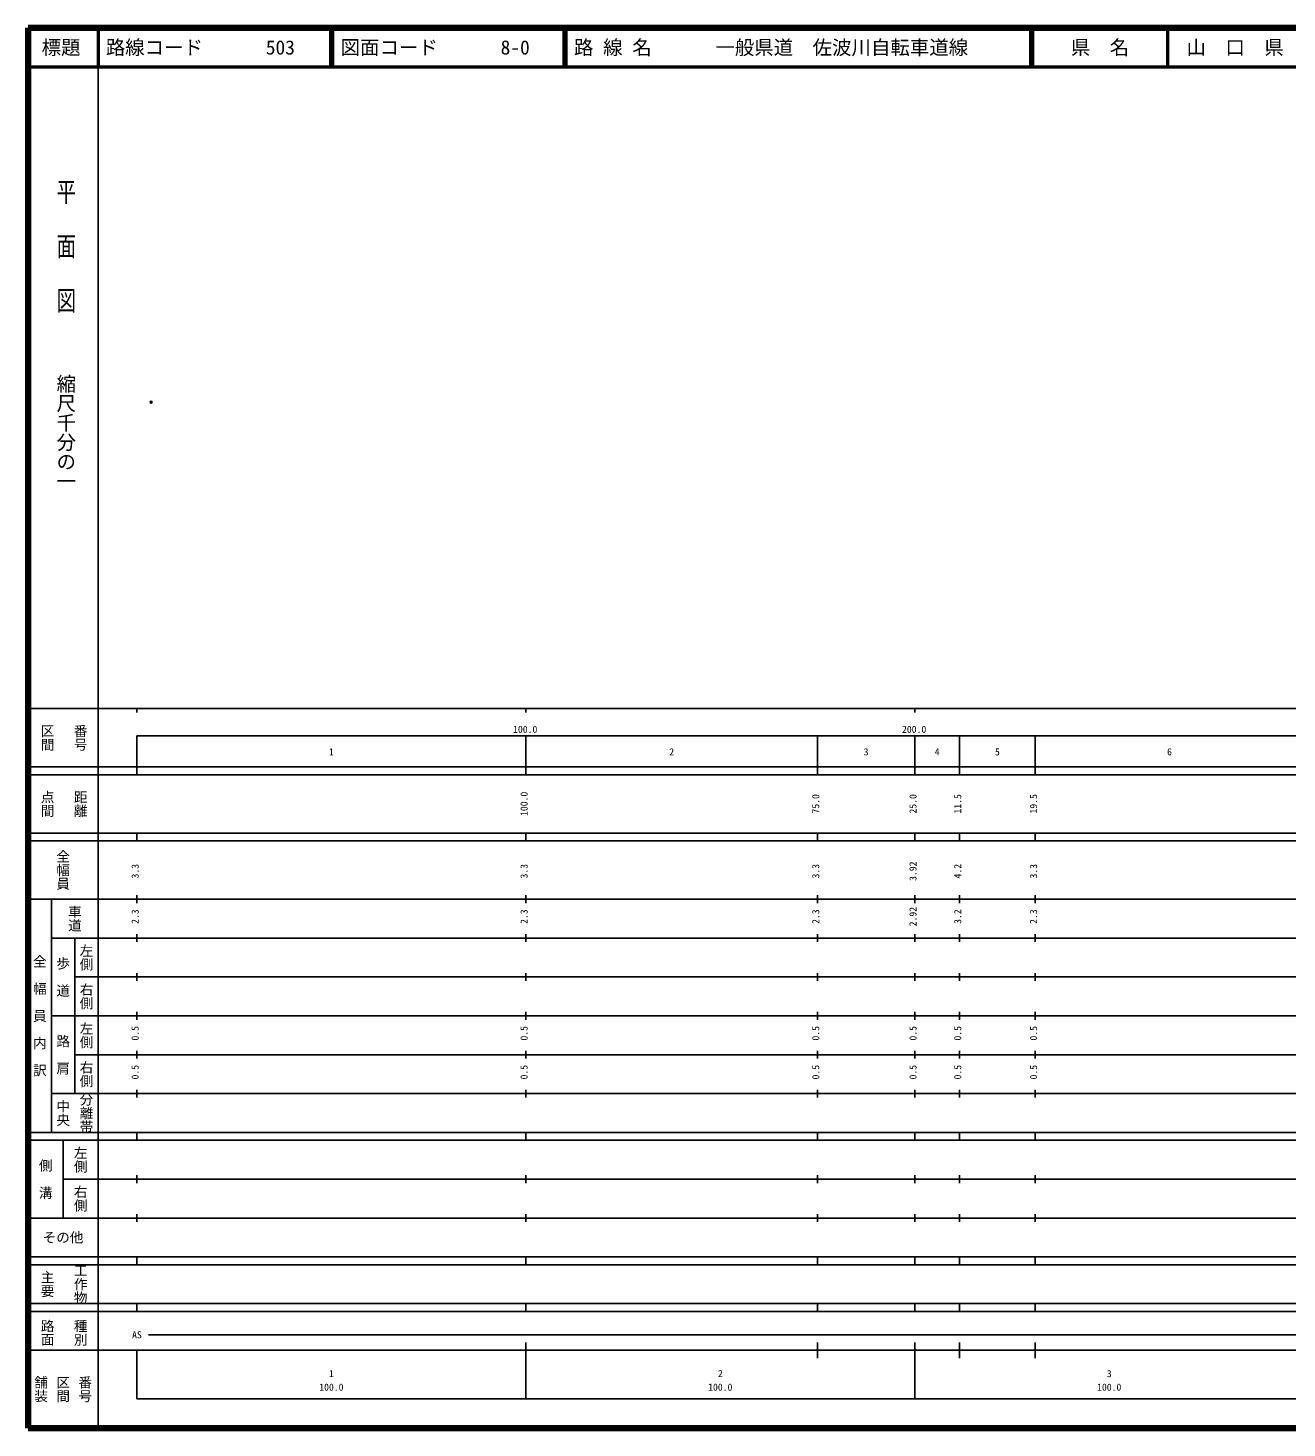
# Model space of a CAD drawing. Units: millimetres on the paper. Extents: x 40 to 680, y 20 to 380.
# Drawn here: x 40 to 363.7, y 20 to 380 of the extents above; entities that cross this region are included whole.
import ezdxf
from ezdxf.enums import TextEntityAlignment as Align

# ---------------------------------------------------------------- set-up
doc = ezdxf.new("R2010")
doc.units = ezdxf.units.MM
doc.header["$PDMODE"] = 32
doc.header["$PDSIZE"] = 0.5
doc.layers.add('M-OTRS', color=6, linetype='Continuous')
doc.layers.add('M-TTL-TXT', color=7, linetype='Continuous')
for name, color, linetype, lineweight in [('M-TTL', 2, 'Continuous', 140), ('M-TTL-BAND', 7, 'Continuous', 25), ('M-TTL-LINE', 7, 'Continuous', 50)]:
    doc.layers.add(name, color=color, linetype=linetype, lineweight=lineweight)
doc.styles.add('@ＭＳ ゴシック', font='')
doc.styles.add('ＭＳ ゴシック', font='')
doc.styles.get('@ＭＳ ゴシック').set_extended_font_data('@MS Gothic')
doc.styles.get('ＭＳ ゴシック').set_extended_font_data('MS Gothic')

msp = doc.modelspace()

# ---------------------------------------------------------------- linework, layer by layer
at = {"layer": 'M-OTRS'}
msp.add_point((71.643, 283.818), dxfattribs=at)
at = {"layer": 'M-TTL'}
for p, q in [((40, 380), (40, 20)), ((680, 380), (40, 380)), ((40, 20), (680, 20))]:
    msp.add_line(p, q, dxfattribs=at)
at = {"layer": 'M-TTL-BAND'}
for p, q in [((58, 370), (58, 20)), ((40, 205), (579, 205)), ((68, 205), (68, 204)), ((168, 205), (168, 204)), ((268, 205), (268, 204)), ((68, 198), (579, 198)), ((68, 198), (68, 188)), ((168, 188), (168, 198)), ((243, 188), (243, 198)), ((268, 188), (268, 198)), ((279.5, 188), (279.5, 198)), ((299, 188), (299, 198)), ((40, 190), (579, 190)), ((40, 188), (579, 188)), ((40, 173), (579, 173)), ((68, 171), (68, 173)), ((168, 171), (168, 173)), ((243, 171), (243, 173)), ((268, 171), (268, 173)), ((279.5, 171), (279.5, 173)), ((299, 171), (299, 173)), ((40, 171), (579, 171)), ((40, 156), (579, 156)), ((46, 96), (46, 156)), ((68, 155), (68, 157)), ((168, 155), (168, 157)), ((243, 155), (243, 157)), ((268, 155), (268, 157)), ((279.5, 155), (279.5, 157)), ((299, 155), (299, 157)), ((46, 146), (579, 146)), ((52, 146), (52, 106)), ((68, 145), (68, 147)), ((168, 145), (168, 147)), ((243, 145), (243, 147)), ((268, 145), (268, 147)), ((279.5, 145), (279.5, 147)), ((299, 145), (299, 147)), ((68, 135), (68, 137)), ((168, 135), (168, 137)), ((243, 135), (243, 137)), ((268, 135), (268, 137)), ((279.5, 135), (279.5, 137)), ((299, 135), (299, 137)), ((52, 136), (579, 136)), ((46, 126), (579, 126)), ((68, 125), (68, 127)), ((168, 125), (168, 127)), ((243, 125), (243, 127)), ((268, 125), (268, 127)), ((279.5, 125), (279.5, 127)), ((299, 125), (299, 127)), ((52, 116), (579, 116)), ((68, 115), (68, 117)), ((168, 115), (168, 117)), ((243, 115), (243, 117)), ((268, 115), (268, 117)), ((279.5, 115), (279.5, 117)), ((299, 115), (299, 117)), ((46, 106), (579, 106)), ((68, 105), (68, 107)), ((168, 105), (168, 107)), ((243, 105), (243, 107)), ((268, 105), (268, 107)), ((279.5, 105), (279.5, 107)), ((299, 105), (299, 107)), ((40, 96), (579, 96)), ((40, 94), (579, 94)), ((49, 94), (49, 74)), ((68, 94), (68, 96)), ((168, 94), (168, 96)), ((243, 94), (243, 96)), ((268, 94), (268, 96)), ((279.5, 94), (279.5, 96)), ((299, 94), (299, 96)), ((49, 84), (579, 84)), ((68, 83), (68, 85)), ((168, 83), (168, 85)), ((243, 83), (243, 85)), ((268, 83), (268, 85)), ((279.5, 83), (279.5, 85)), ((299, 83), (299, 85)), ((40, 74), (579, 74)), ((68, 73), (68, 75)), ((168, 73), (168, 75)), ((243, 73), (243, 75)), ((268, 73), (268, 75)), ((279.5, 73), (279.5, 75)), ((299, 73), (299, 75)), ((40, 64), (579, 64)), ((40, 62), (579, 62)), ((68, 62), (68, 64)), ((168, 62), (168, 64)), ((243, 62), (243, 64)), ((268, 62), (268, 64)), ((279.5, 62), (279.5, 64)), ((299, 62), (299, 64)), ((40, 52), (579, 52)), ((68, 50), (68, 52)), ((168, 50), (168, 52)), ((243, 50), (243, 52)), ((268, 50), (268, 52)), ((279.5, 50), (279.5, 52)), ((299, 50), (299, 52)), ((40, 50), (579, 50)), ((71, 44), (565, 44)), ((40, 40), (579, 40)), ((68, 40), (68, 27.5)), ((168, 27.5), (168, 42)), ((243, 38), (243, 42)), ((268, 27.5), (268, 42)), ((279.5, 38), (279.5, 42)), ((299, 38), (299, 42)), ((68, 27.5), (579, 27.5))]:
    msp.add_line(p, q, dxfattribs=at)
at = {"layer": 'M-TTL-LINE'}
for p, q in [((58, 380), (58, 370)), ((117.75, 380), (117.75, 370)), ((118.25, 380), (118.25, 370)), ((177.75, 380), (177.75, 370)), ((178.25, 380), (178.25, 370)), ((297.75, 380), (297.75, 370)), ((298.25, 380), (298.25, 370)), ((333, 380), (333, 370)), ((40, 370), (680, 370))]:
    msp.add_line(p, q, dxfattribs=at)

# ---------------------------------------------------------------- texts
at = {"layer": 'M-TTL-BAND', "style": '@ＭＳ ゴシック', "width": 1.4}
msp.add_text('平  面  図', height=3.666, rotation=270, dxfattribs=at).set_placement((49.777, 306.475), align=Align.MIDDLE_RIGHT)
at = {"layer": 'M-TTL-BAND', "style": '@ＭＳ ゴシック'}
msp.add_text('縮尺千分の一', height=3.666, rotation=270, dxfattribs=at).set_placement((49.777, 261.03), align=Align.MIDDLE_RIGHT)
for s, p in [('区間', (45, 197.5)), ('番号', (53.5, 197.5)), ('点間', (45, 180.5)), ('距離', (53.5, 180.5)), ('全幅員', (49, 163.5)), ('車道', (52, 151)), ('左側', (55, 141)), ('全\u3000幅\u3000員\u3000内\u3000訳', (43, 126)), ('歩\u3000道', (49, 136)), ('右側', (55, 131)), ('左側', (55, 121)), ('路\u3000肩', (49, 116)), ('右側', (55, 111)), ('分離帯', (55, 101)), ('中央', (49, 101)), ('左側', (53.5, 89)), ('側\u3000溝', (44.5, 84)), ('右側', (53.5, 79)), ('工作物', (53.5, 57)), ('主要', (45, 57)), ('路面', (45, 44.5)), ('種別', (53.5, 44.5)), ('舗装', (43.333, 30)), ('区間', (49, 30)), ('番号', (54.667, 30))]:
    msp.add_text(s, height=2.566, rotation=270, dxfattribs=at).set_placement(p, align=Align.MIDDLE_CENTER)
at = {"layer": 'M-TTL-BAND', "style": 'ＭＳ ゴシック'}
for s, p in [('100.0', (167.844, 198.195)), ('200.0', (267.844, 198.195)), ('1', (118, 192.405)), ('2', (205.5, 192.405)), ('3', (255.5, 192.405)), ('4', (273.75, 192.405)), ('5', (289.25, 192.405)), ('6', (333.5, 192.405)), ('AS', (68, 42.5)), ('1', (118, 32.523)), ('2', (218, 32.523)), ('3', (318, 32.523)), ('100.0', (118, 29.033)), ('100.0', (218, 29.033)), ('100.0', (318, 29.033))]:
    msp.add_text(s, height=1.833, dxfattribs=at).set_placement(p, align=Align.BOTTOM_CENTER)
for s, p in [('100.0', (169, 180.5)), ('75.0', (244, 180.5)), ('25.0', (269, 180.5)), ('11.5', (280.5, 180.5)), ('19.5', (300, 180.5)), ('3.3', (69, 163.174)), ('3.3', (169, 163.174)), ('3.3', (244, 163.174)), ('3.92', (269, 163.174)), ('4.2', (280.5, 163.174)), ('3.3', (300, 163.174)), ('2.3', (69, 151.5)), ('2.3', (169, 151.5)), ('2.3', (244, 151.5)), ('2.92', (269, 151.5)), ('3.2', (280.5, 151.5)), ('2.3', (300, 151.5)), ('0.5', (69, 121.5)), ('0.5', (169, 121.5)), ('0.5', (244, 121.5)), ('0.5', (269, 121.5)), ('0.5', (280.5, 121.5)), ('0.5', (300, 121.5)), ('0.5', (69, 111.5)), ('0.5', (169, 111.5)), ('0.5', (244, 111.5)), ('0.5', (269, 111.5)), ('0.5', (280.5, 111.5)), ('0.5', (300, 111.5))]:
    msp.add_text(s, height=1.833, rotation=90, dxfattribs=at).set_placement(p, align=Align.BOTTOM_CENTER)
msp.add_text('その他', height=2.566, dxfattribs=at).set_placement((49, 69), align=Align.MIDDLE_CENTER)
at = {"layer": 'M-TTL-TXT', "style": 'ＭＳ ゴシック'}
for s, p in [('標題', (48.5, 375)), ('県\u3000名', (315.625, 375)), ('山\u3000口\u3000県', (350.375, 375))]:
    msp.add_text(s, height=3.666, dxfattribs=at).set_placement(p, align=Align.MIDDLE_CENTER)
for s, p in [('路線コード', (60, 375)), ('503', (101.142, 375)), ('図面コード', (120.38, 375)), ('8-0', (161.521, 375)), ('路 線 名', (180.38, 375)), ('一般県道\u3000佐波川自転車道線', (216.734, 375))]:
    msp.add_text(s, height=3.666, dxfattribs=at).set_placement(p, align=Align.MIDDLE_LEFT)

doc.saveas('drawing.dxf')
